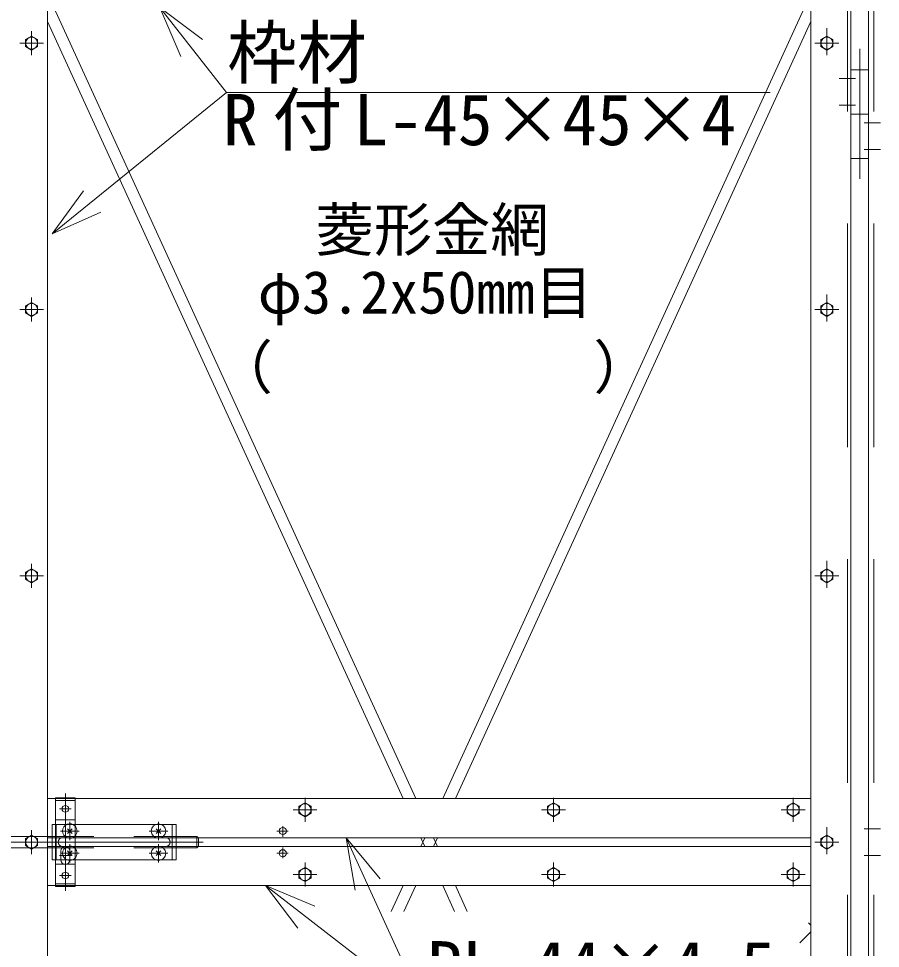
# Model space of a CAD drawing. Units: millimetres, scale not verified. Extents: x -5936 to 5936, y -4198 to 4198.
# Drawn here: x -4302 to -3331, y -362 to 686 of the extents above; entities that cross this region are included whole.
import ezdxf
from ezdxf.enums import TextEntityAlignment as Align

# ---------------------------------------------------------------- set-up
doc = ezdxf.new("R2010")
doc.units = ezdxf.units.MM
doc.header["$LTSCALE"] = 30
for name, pattern in [('DASHED', [7.5, 6, -1.5]), ('USER2', [12.6, 8.4, -4.2]), ('USER3', [50.5, 30, -9, 2.5, -9]), ('USER4', [50.8, 31.75, -6.35, 6.35, -6.35])]:
    doc.linetypes.add(name, pattern=pattern)
for name, color, linetype, lineweight in [('0-2_27', 3, 'Continuous', 9), ('0-3_D-STR1', 1, 'Continuous', 9), ('0-5_D-STR-TXT', 7, 'Continuous', 9), ('0-E_D-STR2', 7, 'Continuous', 9), ('0-F_1', 7, 'Continuous', 9)]:
    doc.layers.add(name, color=color, linetype=linetype, lineweight=lineweight)
doc.styles.add('ＭＳ ゴシック', font='')
doc.styles.get('ＭＳ ゴシック').set_extended_font_data('MS Gothic')

# ---------------------------------------------------------------- blocks, each defined once
blk = doc.blocks.new('G112')
at = {"layer": '0-F_1'}
for q in [(61140.5, 116233.3), (60292.7, 115846.6), (62618.5, 111870.2)]:
    blk.add_line((59995.1, 117621.8), q, dxfattribs=at)
blk = doc.blocks.new('G113')
at = {"layer": '0-F_1'}
for q in [(58929.2, 115307.9), (58359.7, 114570.4), (62618.5, 111870.2)]:
    blk.add_line((57268.4, 116001.8), q, dxfattribs=at)
blk = doc.blocks.new('G119')
at = {"layer": '0-F_1'}
for q in [(54694.8, 144590.8), (53961.4, 144016), (55505, 142801.8)]:
    blk.add_line((53255.5, 145671.8), q, dxfattribs=at)
blk = doc.blocks.new('G120')
at = {"layer": '0-F_1'}
for q in [(55505, 142801.8), (50666.1, 139483.3), (51252.4, 138759.2)]:
    blk.add_line((49608, 138027.2), q, dxfattribs=at)

msp = doc.modelspace()

# ---------------------------------------------------------------- linework, layer by layer
at = {"layer": '0-2_27', "linetype": 'USER3'}
msp.add_line((-3354.56, 505.11), (-3354.56, 651.54), dxfattribs=at)
at = {"layer": '0-2_27'}
for p, q in [((-3344.56, 627.94), (-3364.56, 627.94)), ((-3344.56, 577.94), (-3364.56, 577.94)), ((-3344.56, 527.94), (-3364.56, 527.94)), ((-4249.56, -297.01), (-4249.56, -187.12)), ((-4238.56, -192.06), (-4260.56, -192.06)), ((-4260.56, -192.06), (-4260.56, -292.06)), ((-4238.56, -195.06), (-4260.56, -195.06)), ((-4238.56, -192.06), (-4238.56, -292.06)), ((-4242.94, -204.56), (-4256.19, -204.56)), ((-4238.56, -217.06), (-4260.56, -217.06)), ((-4244.56, -239.96), (-4244.56, -219.17)), ((-4144.56, -239.96), (-4144.56, -219.17)), ((-4260.06, -222.06), (-4260.06, -262.06)), ((-4260.06, -222.06), (-4260.06, -262.06)), ((-4254.96, -229.56), (-4234.17, -229.56)), ((-4247.21, -232.22), (-4241.91, -226.91)), ((-4241.91, -232.22), (-4247.21, -226.91)), ((-4134.17, -229.56), (-4154.95, -229.56)), ((-4147.21, -232.22), (-4141.91, -226.91)), ((-4141.91, -232.22), (-4147.21, -226.91)), ((-4101.55, -235.56), (-4101.54, -248.56)), ((-4101.55, -235.56), (-4099.55, -237.56)), ((-4099.55, -237.56), (-4099.54, -246.56)), ((-4244.56, -244.17), (-4244.56, -264.96)), ((-4144.56, -244.17), (-4144.56, -264.96)), ((-4099.54, -246.56), (-4101.54, -248.56)), ((-4242.83, -257.06), (-4256.3, -257.06)), ((-4254.96, -254.56), (-4234.17, -254.56)), ((-4254.56, -262.06), (-4254.56, -252.06)), ((-4247.21, -257.22), (-4241.91, -251.91)), ((-4241.91, -257.22), (-4247.21, -251.91)), ((-4244.56, -262.06), (-4244.56, -252.06)), ((-4134.17, -254.56), (-4154.95, -254.56)), ((-4147.21, -251.91), (-4141.91, -257.22)), ((-4141.91, -251.91), (-4147.21, -257.22)), ((-4260.56, -267.06), (-4238.56, -267.06)), ((-4242.94, -279.56), (-4256.19, -279.56)), ((-4238.56, -289.06), (-4260.56, -289.06)), ((-4260.56, -292.06), (-4238.56, -292.06))]:
    msp.add_line(p, q, dxfattribs=at)
at = {"layer": '0-2_27', "linetype": 'DASHED'}
for p, q in [((-4124.56, -222.06), (-4264.56, -222.06)), ((-4264.56, -262.06), (-4264.56, -222.06)), ((-4129.06, -222.06), (-4129.06, -262.06)), ((-4124.56, -262.06), (-4124.56, -222.06)), ((-4397.54, -235.56), (-4101.55, -235.56)), ((-4397.55, -248.56), (-4101.54, -248.56)), ((-4124.56, -262.06), (-4264.56, -262.06))]:
    msp.add_line(p, q, dxfattribs=at)
at = {"layer": '0-2_27', "linetype": 'USER4'}
msp.add_line((-4406.13, -242.06), (-4094.22, -242.06), dxfattribs=at)
at = {"layer": '0-2_27'}
for centre, radius in [((-4249.56, -204.56), 3.75), ((-4144.56, -229.56), 8.14), ((-4144.56, -254.56), 8.14), ((-4249.56, -279.56), 3.75)]:
    msp.add_circle(centre, radius, dxfattribs=at)
for centre, radius, start, end in [((-4244.56, -229.56), 8.14, 42.48082, 317.51915), ((-4244.56, -229.56), 8.14, 317.51915, 42.48082), ((-4252.56, -242.06), 5, 90.00001, 269.99932), ((-4136.56, -242.06), 5, 270.00071, 90.00002), ((-4249.56, -252.06), 5, 0.00035, 180.00001), ((-4244.56, -254.56), 8.14, 42.4809, 317.51907), ((-4244.56, -254.56), 8.14, 317.51907, 42.4809), ((-4249.56, -262.06), 5, 180.00002, 0.00001)]:
    msp.add_arc(centre, radius, start, end, dxfattribs=at)
at = {"layer": '0-3_D-STR1'}
for p, q in [((-4269.56, 1210.77), (-4269.56, -1182.06)), ((-3409.56, 1210.77), (-3409.56, -1182.06)), ((-3364.56, 1210.77), (-3364.56, -1227.06)), ((-3344.56, 1210.77), (-3344.56, -1557.06)), ((-3854.83, -193.06), (-4262.41, 697.94)), ((-3416.71, 697.94), (-3824.3, -193.06)), ((-3869.13, -193.06), (-4269.56, 682.31)), ((-3409.56, 682.31), (-3810, -193.06)), ((-3377.81, 617.94), (-3359.47, 617.94)), ((-3377.81, 587.94), (-3359.47, 587.94)), ((-3331.32, 567.94), (-3349.66, 567.94)), ((-3331.32, 537.94), (-3349.66, 537.94)), ((-3409.56, -193.06), (-4269.56, -193.06)), ((-4287.56, -255.5), (-4287.56, -228.61)), ((-3331.32, -227.06), (-3349.66, -227.06)), ((-3409.56, -237.06), (-4269.56, -237.06)), ((-3844.42, -237.06), (-3849, -247.06)), ((-3844.42, -247.06), (-3849, -237.06)), ((-3830.13, -237.06), (-3834.7, -247.06)), ((-3830.13, -247.06), (-3834.7, -237.06)), ((-4300.99, -242.06), (-4274.11, -242.06)), ((-4300.99, -242.06), (-4274.11, -242.06)), ((-3409.56, -247.06), (-4269.56, -247.06)), ((-3331.32, -257.06), (-3349.66, -257.06)), ((-3409.56, -291.06), (-4269.56, -291.06)), ((-3869.13, -291.06), (-3882.39, -320.06)), ((-3854.83, -291.06), (-3868.09, -320.06)), ((-3811.03, -320.06), (-3824.3, -291.06)), ((-3796.74, -320.06), (-3810, -291.06))]:
    msp.add_line(p, q, dxfattribs=at)
at = {"layer": '0-3_D-STR1', "linetype": 'USER2'}
for p, q in [((-3368.56, 1210.77), (-3368.56, -1223.06)), ((-3338.56, 1210.77), (-3338.56, -1557.06))]:
    msp.add_line(p, q, dxfattribs=at)
at = {"layer": '0-3_D-STR1', "linetype": 'USER3'}
for p, q in [((-4287.56, 644.5), (-4287.56, 671.39)), ((-3391.56, 644.5), (-3391.56, 674.63)), ((-4300.99, 657.94), (-4274.11, 657.94)), ((-3378.13, 657.94), (-3405.01, 657.94)), ((-4287.56, 344.5), (-4287.56, 371.39)), ((-3391.56, 344.5), (-3391.56, 374.63)), ((-4300.99, 357.94), (-4274.11, 357.94)), ((-3378.13, 357.94), (-3405.01, 357.94)), ((-3391.56, 44.5), (-3391.56, 74.63)), ((-4287.56, 44.5), (-4287.56, 71.39)), ((-4300.99, 57.94), (-4274.11, 57.94)), ((-3378.13, 57.94), (-3405.01, 57.94)), ((-3979.56, -192.13), (-3979.56, -219.01)), ((-3979.56, -192.13), (-3979.56, -219.01)), ((-3699.56, -192.13), (-3699.56, -219.01)), ((-3699.56, -192.13), (-3699.56, -219.01)), ((-3429.56, -192.13), (-3429.56, -219.01)), ((-3429.56, -192.13), (-3429.56, -219.01)), ((-3966.13, -205.56), (-3993.01, -205.56)), ((-3966.13, -205.56), (-3993.01, -205.56)), ((-3686.13, -205.56), (-3713.01, -205.56)), ((-3686.13, -205.56), (-3713.01, -205.56)), ((-3416.13, -205.56), (-3443.01, -205.56)), ((-3416.13, -205.56), (-3443.01, -205.56)), ((-3998.5, -229.56), (-4011.44, -229.56)), ((-4004.56, -224.11), (-4004.56, -236.03)), ((-3391.56, -255.5), (-3391.56, -225.37)), ((-4004.56, -260.02), (-4004.56, -248.1)), ((-3378.13, -242.06), (-3405.01, -242.06)), ((-3998.5, -254.56), (-4011.44, -254.56)), ((-3979.56, -265.13), (-3979.56, -292.01)), ((-3979.56, -265.13), (-3979.56, -292.01)), ((-3699.56, -265.13), (-3699.56, -292.01)), ((-3699.56, -265.13), (-3699.56, -292.01)), ((-3429.56, -265.13), (-3429.56, -292.01)), ((-3429.56, -265.13), (-3429.56, -292.01)), ((-3966.13, -278.56), (-3993.01, -278.56)), ((-3966.13, -278.56), (-3993.01, -278.56)), ((-3686.13, -278.56), (-3713.01, -278.56)), ((-3686.13, -278.56), (-3713.01, -278.56)), ((-3416.13, -278.56), (-3443.01, -278.56)), ((-3416.13, -278.56), (-3443.01, -278.56))]:
    msp.add_line(p, q, dxfattribs=at)
at = {"layer": '0-3_D-STR1'}
for points in [[(-4287.56, 665.78), (-4280.77, 661.86), (-4280.77, 654.02), (-4287.56, 650.1), (-4294.35, 654.02), (-4294.35, 661.86)], [(-3391.56, 665.78), (-3398.35, 661.86), (-3398.35, 654.02), (-3391.56, 650.1), (-3384.77, 654.02), (-3384.77, 661.86)], [(-4287.56, 365.78), (-4280.77, 361.86), (-4280.77, 354.02), (-4287.56, 350.1), (-4294.35, 354.02), (-4294.35, 361.86)], [(-3391.56, 365.78), (-3398.35, 361.86), (-3398.35, 354.02), (-3391.56, 350.1), (-3384.77, 354.02), (-3384.77, 361.86)], [(-4287.56, 65.78), (-4280.77, 61.86), (-4280.77, 54.02), (-4287.56, 50.1), (-4294.35, 54.02), (-4294.35, 61.86)], [(-3391.56, 65.78), (-3398.35, 61.86), (-3398.35, 54.02), (-3391.56, 50.1), (-3384.77, 54.02), (-3384.77, 61.86)], [(-3979.56, -213.4), (-3986.35, -209.48), (-3986.35, -201.64), (-3979.56, -197.72), (-3972.77, -201.64), (-3972.77, -209.48)], [(-3979.56, -213.4), (-3986.35, -209.48), (-3986.35, -201.64), (-3979.56, -197.72), (-3972.77, -201.64), (-3972.77, -209.48)], [(-3699.56, -213.4), (-3706.35, -209.48), (-3706.35, -201.64), (-3699.56, -197.72), (-3692.77, -201.64), (-3692.77, -209.48)], [(-3699.56, -213.4), (-3706.35, -209.48), (-3706.35, -201.64), (-3699.56, -197.72), (-3692.77, -201.64), (-3692.77, -209.48)], [(-3429.56, -213.4), (-3436.35, -209.48), (-3436.35, -201.64), (-3429.56, -197.72), (-3422.77, -201.64), (-3422.77, -209.48)], [(-3429.56, -213.4), (-3436.35, -209.48), (-3436.35, -201.64), (-3429.56, -197.72), (-3422.77, -201.64), (-3422.77, -209.48)], [(-4287.56, -234.22), (-4280.77, -238.14), (-4280.77, -245.98), (-4287.56, -249.9), (-4294.35, -245.98), (-4294.35, -238.14)], [(-3391.56, -234.22), (-3398.35, -238.14), (-3398.35, -245.98), (-3391.56, -249.9), (-3384.77, -245.98), (-3384.77, -238.14)], [(-3979.56, -286.4), (-3986.35, -282.48), (-3986.35, -274.64), (-3979.56, -270.72), (-3972.77, -274.64), (-3972.77, -282.48)], [(-3979.56, -286.4), (-3986.35, -282.48), (-3986.35, -274.64), (-3979.56, -270.72), (-3972.77, -274.64), (-3972.77, -282.48)], [(-3699.56, -286.4), (-3706.35, -282.48), (-3706.35, -274.64), (-3699.56, -270.72), (-3692.77, -274.64), (-3692.77, -282.48)], [(-3699.56, -286.4), (-3706.35, -282.48), (-3706.35, -274.64), (-3699.56, -270.72), (-3692.77, -274.64), (-3692.77, -282.48)], [(-3429.56, -286.4), (-3436.35, -282.48), (-3436.35, -274.64), (-3429.56, -270.72), (-3422.77, -274.64), (-3422.77, -282.48)], [(-3429.56, -286.4), (-3436.35, -282.48), (-3436.35, -274.64), (-3429.56, -270.72), (-3422.77, -274.64), (-3422.77, -282.48)]]:
    msp.add_lwpolyline(points, close=True, dxfattribs=at)
for centre, radius in [((-4287.56, 657.94), 6.8), ((-3391.56, 657.94), 6.8), ((-4287.56, 357.94), 6.8), ((-3391.56, 357.94), 6.8), ((-4287.56, 57.94), 6.8), ((-3391.56, 57.94), 6.8), ((-3979.56, -205.56), 6.8), ((-3979.56, -205.56), 6.8), ((-3699.56, -205.56), 6.8), ((-3699.56, -205.56), 6.8), ((-3429.56, -205.56), 6.8), ((-3429.56, -205.56), 6.8), ((-4004.56, -229.56), 4), ((-4287.56, -242.06), 6.8), ((-3391.56, -242.06), 6.8), ((-4004.56, -254.56), 4), ((-3979.56, -278.56), 6.8), ((-3979.56, -278.56), 6.8), ((-3699.56, -278.56), 6.8), ((-3699.56, -278.56), 6.8), ((-3429.56, -278.56), 6.8), ((-3429.56, -278.56), 6.8)]:
    msp.add_circle(centre, radius, dxfattribs=at)
at = {"layer": '0-5_D-STR-TXT'}
msp.add_line((-3455.44, 602.27), (-4067.96, 602.27), dxfattribs=at)
at = {"layer": '0-E_D-STR2'}
for p, q in [((-3409.56, -335.73), (-3412.41, -332.89)), ((-3422, -355.53), (-3409.56, -343.1))]:
    msp.add_line(p, q, dxfattribs=at)

# ---------------------------------------------------------------- block references
at = {"layer": '0-5_D-STR-TXT', "xscale": 0.03333333, "yscale": 0.03333333}
for name, p in [('G119', (-5918.13, -4157.79)), ('G120', (-5918.13, -4157.79)), ('G112', (-5932.97, -4157.79)), ('G113', (-5932.97, -4157.79))]:
    msp.add_blockref(name, p, dxfattribs=at)

# ---------------------------------------------------------------- texts
at = {"layer": '0-5_D-STR-TXT', "style": 'ＭＳ ゴシック'}
for s, height, p in [('枠材', 57.62, (-4067.23, 601.12)), ('  付', 57.62, (-4094.65, 525.66)), ('R', 57.62, (-4072.12, 525.66)), ('L-45×45×4', 57.62, (-3925.04, 525.66)), ('菱形金網', 48.17, (-3967.79, 409.26)), ('φ3.2x50mm目', 48.17, (-4032.77, 338.82)), ('（\u3000\u3000   \u3000\u3000）', 48.17, (-4081.5, 254.35)), ('PL-44×4.5', 57.62, (-3842.05, -428.5))]:
    msp.add_text(s, height=height, dxfattribs=at).set_placement(p, align=Align.BOTTOM_LEFT)

doc.saveas('drawing.dxf')
